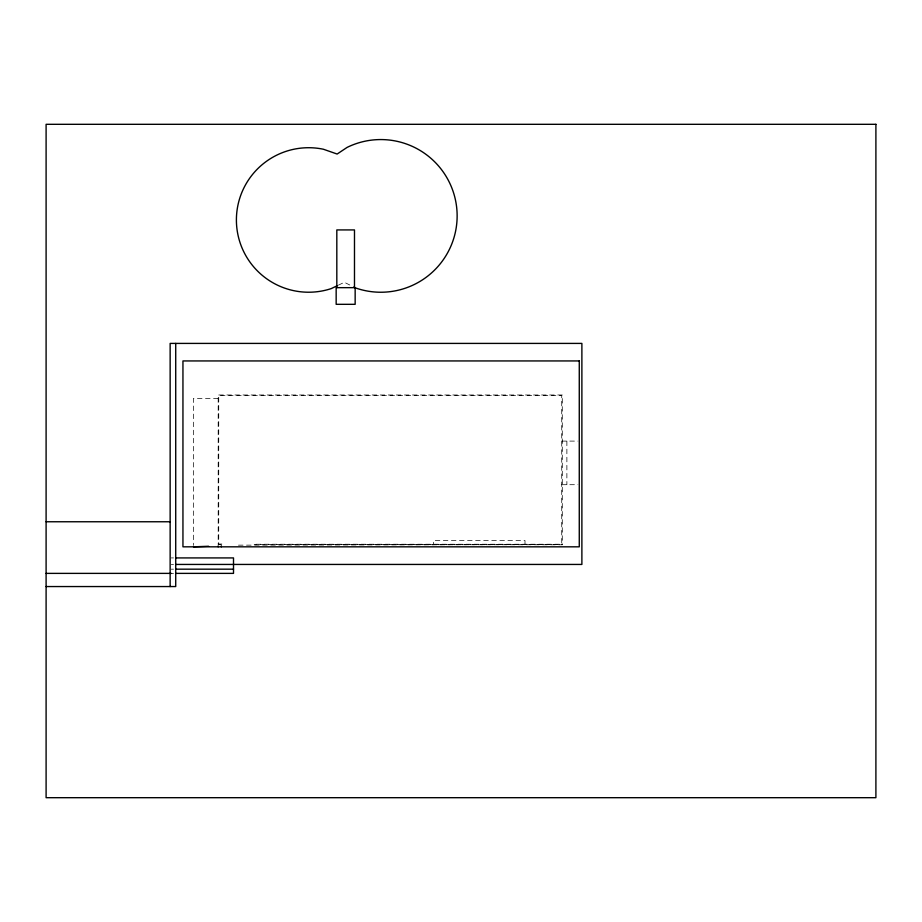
<?xml version="1.0" encoding="UTF-8"?>
<svg xmlns="http://www.w3.org/2000/svg" width="922" height="922" viewBox="0 0 922 922"><rect width="100%" height="100%" fill="white"/><g stroke="black" fill="none" stroke-linecap="round" stroke-linejoin="round"><path stroke-width="0.69" stroke-dasharray="4.61 3.46" d="M338.386 285.163L344.321 282.305L351.536 285.878M238.452 545.156L562.282 544.568M218.18 398.362L193.528 398.362L193.528 545.398M561.729 441.096L577.898 441.096M561.729 484.707L577.898 484.707M221.868 544.026L218.733 544.026L218.733 395.55L561.729 395.55L561.729 544.234L253.608 544.234M221.315 544.579L218.18 544.579L218.18 394.985L562.282 394.985L562.282 544.798L254.161 544.568M171.273 557.925L173.497 557.925M171.273 564.437L173.497 564.437M171.273 569.174L173.497 569.174M171.273 573.38L173.497 573.38M566.88 441.096L566.88 484.707M524.998 544.234L524.998 540.592L433.432 540.592L433.432 544.234"/><path stroke-width="1.38" d="M337.198 285.739L331.252 288.598A72.25 72.25 0 0 1 236.516 224.046A72.25 72.25 0 0 1 323.392 149.237L337.141 154.043L347.075 147.416A76.342 76.342 0 0 1 456.978 210.965A76.342 76.342 0 0 1 356.203 288.171L353.818 286.996M193.528 546.827L208.591 546.262M46.1 521.76L170.144 521.76M175.722 557.925L233.508 557.925L233.508 573.38L175.722 573.38M175.722 564.437L581.886 564.437L581.886 343.41L170.144 343.41L170.144 586.553M175.722 569.174L233.508 569.174M46.1 573.38L171.273 573.38M46.1 586.553L175.722 586.553L175.722 343.41M354.486 287.664L354.486 229.924L336.818 229.924L336.818 287.664M221.315 545.789L221.315 546.827M218.18 545.905L218.18 546.827M875.9 124.309L46.1 124.309L46.1 797.691L875.9 797.691L875.9 124.309M355.154 287.664L336.161 287.664L336.161 304.318L355.154 304.318L355.154 287.664M579.27 360.94L182.948 360.94L182.948 546.827L579.27 546.827L579.27 360.94"/></g></svg>
